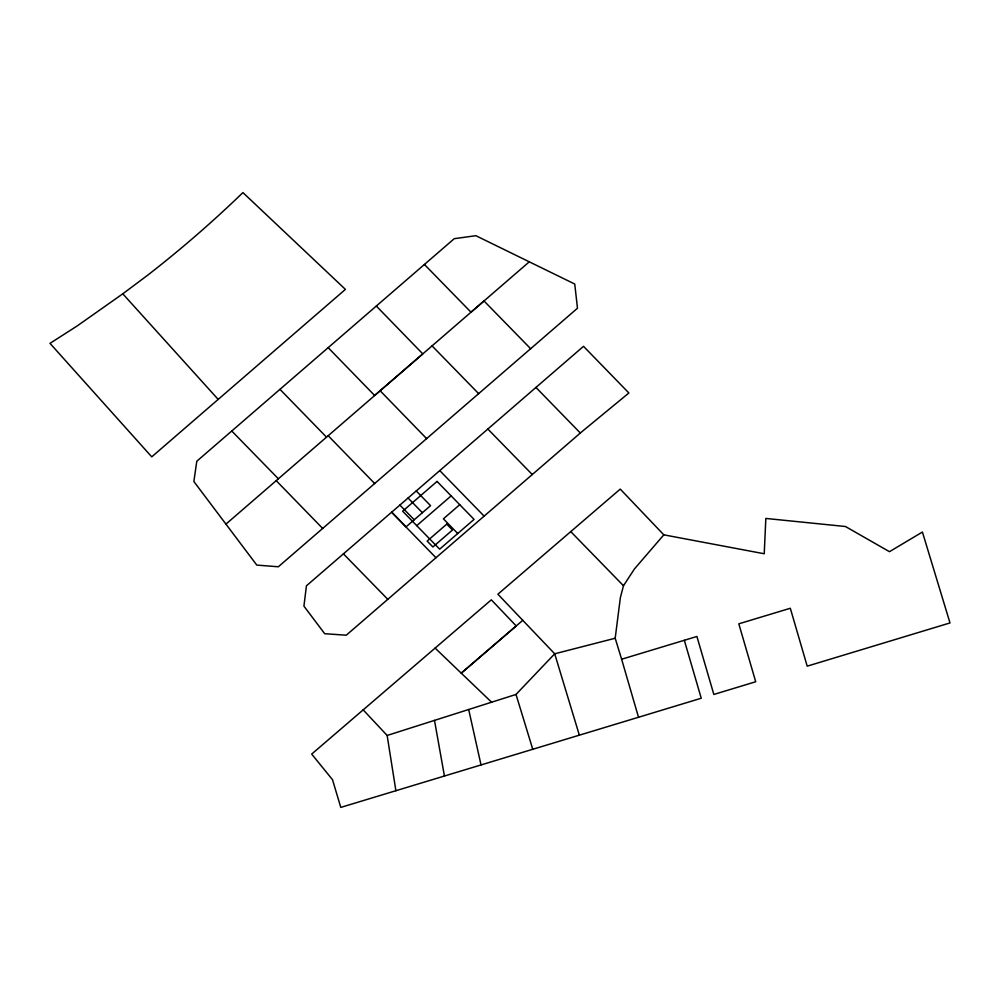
<?xml version="1.0" encoding="UTF-8"?>
<svg xmlns="http://www.w3.org/2000/svg" width="1000" height="1000" viewBox="0 0 1000 1000"><rect width="100%" height="100%" fill="white"/><g stroke="black" fill="none" stroke-linecap="round" stroke-linejoin="round"><path stroke-width="1.5" d="M621.625 659.237L615.188 638.237L620.363 597.638L623.488 585.737L634.475 568.9L663.825 534.837L764.225 553.763L765.837 518.438L845.45 526.512L889.475 551.688L922.412 532.038L950 622.938L807.2 666.162L790.312 608.263L738.812 623.825L755.713 681.75L713.838 694.45L696.912 636.475L621.625 659.237L638.513 717.262L340.788 807.4L332.512 779.712L311.688 754.075L491.325 599.825L516.213 625.95L461.238 673.162L435.112 648.1M363.15 709.837L387.15 735.462L516.013 694.438L554.712 653.8L615.188 638.237M225.925 524.138L484.012 300.963L530.638 348.713L577.475 308.225L574.75 284.037L475.838 235.7L454.237 238.688L196.8 461.225L193.863 481.512L256.788 565.087L278.337 566.775L530.638 348.713M435.988 557.75L391.6 512.225L306.438 585.8L303.925 606.138L324.688 633.7L346.25 635.212L581.888 431.688L628.888 392.987L583.513 346.325L391.725 512.15L406.05 526.85L430.55 505.65L416.225 490.95M416.737 525.65L451.138 495.875M459.738 504.7L443.4 518.825L457.725 533.525M529.3 261.812L471 312.2L424.425 264.475M579.338 735.15L554.712 653.8L522.775 620.325L461.238 673.162L491.587 702.212M122.788 293.812L147.113 275.625A1118.275 1033.888 -17.9 0 0 242.925 192.587L345.412 289.387L151.75 456.85L50 343.35L77.112 325.988L122.788 293.812L218.188 399.4M638.513 717.262L701.237 698.238L684.338 640.312M487.812 429.012L532.288 474.538M535.913 387.4L580.337 433.038M432.062 345.887L478.638 393.625M570.75 531.613L623.488 585.737M439.75 470.6L484.125 516.125M408.062 498.025L422.388 512.712M399.9 505.087L414.225 519.775M280.012 389.375L326.5 437.137M231.762 431L278.35 478.762M343.4 553.825L387.775 599.312M376.312 306.038L422.788 353.888L374.625 395.475L328.162 347.663M380.15 390.763L426.625 438.625M328.162 435.712L374.663 483.512M276.225 480.675L322.675 528.45M663.825 534.837L620.25 489.1L497.887 594.2L522.775 620.325M516.013 694.438L532.762 749.275M468.688 709.525L481.025 764.925M387.15 735.462L395.887 790.725M434.5 720.413L444.425 776M437.05 481.425L402.638 511.2L439.663 549.163L474.062 519.388L437.05 481.425M446.763 524.125L427.163 541.087L432.9 546.962L452.5 530L446.763 524.125"/></g></svg>
